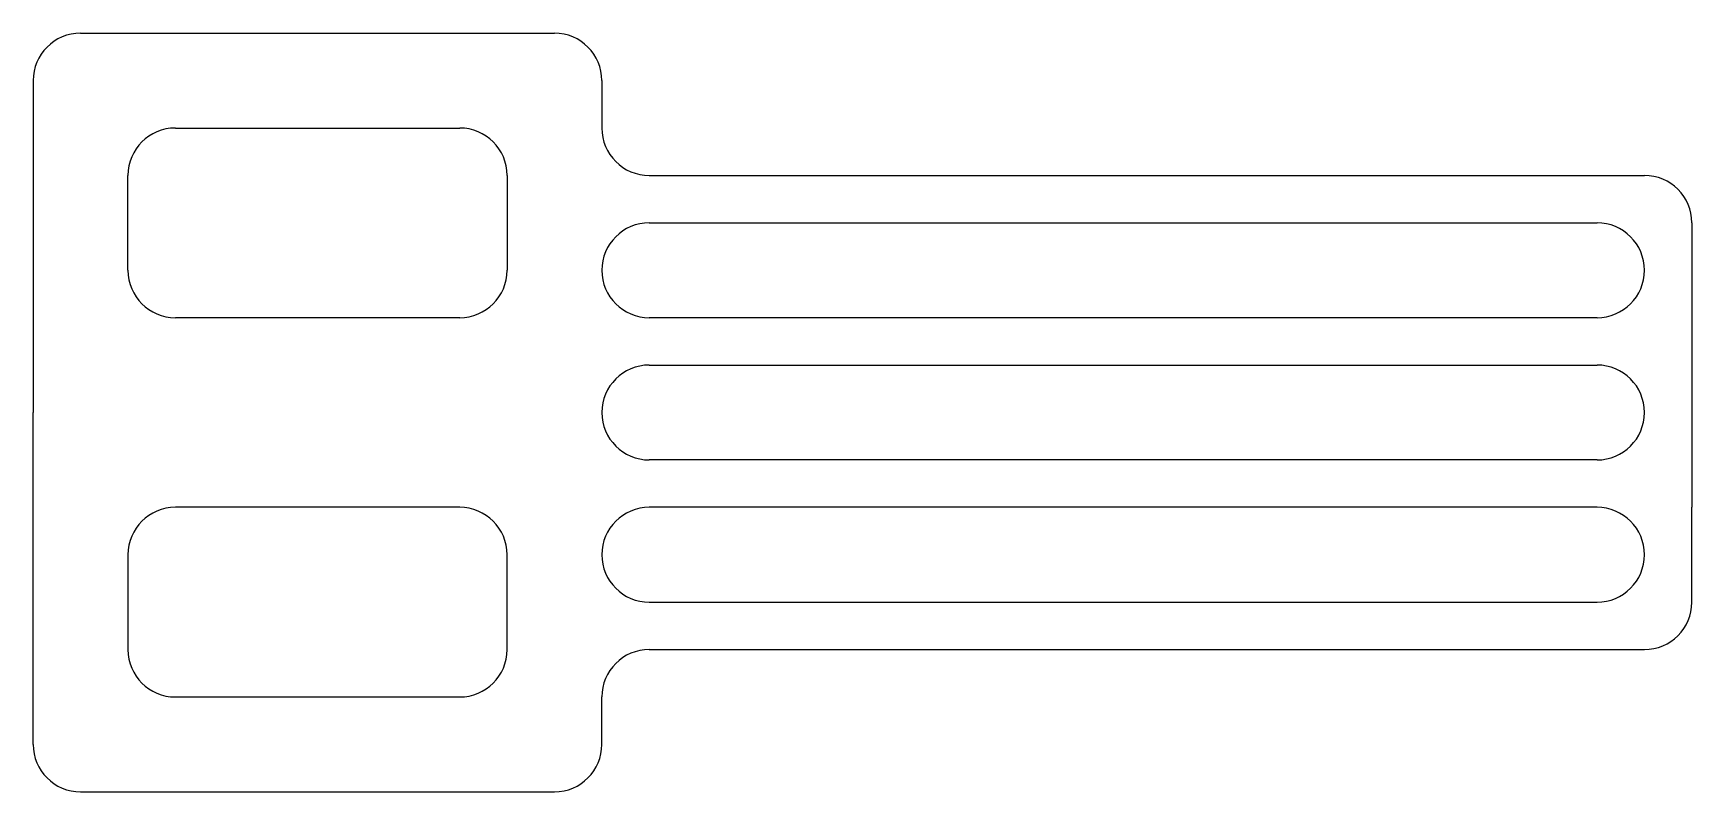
# Model space of a CAD drawing. Header units: inches. Extents: x 0 to 350, y 0 to 160.
import ezdxf

# ---------------------------------------------------------------- set-up
doc = ezdxf.new("R2010")
doc.units = ezdxf.units.IN
doc.header["$MEASUREMENT"] = 0

msp = doc.modelspace()

# ---------------------------------------------------------------- linework, layer by layer
for p, q in [((10, 160), (110, 160)), ((0, 150), (0, 80)), ((120, 150), (120, 140)), ((30, 140), (90, 140)), ((20, 110), (20, 130)), ((100, 130), (100, 110)), ((130, 130), (340, 130)), ((130, 130), (130, 130)), ((340, 130), (340, 130)), ((130, 120), (330, 120)), ((350, 120), (350, 100)), ((90, 100), (30, 100)), ((330, 100), (130, 100)), ((350, 100), (350, 60)), ((130, 90), (330, 90)), ((0, 10), (0, 80)), ((330, 70), (130, 70)), ((90, 60), (30, 60)), ((330, 60), (130, 60)), ((350, 40), (350, 60)), ((20, 50), (20, 30)), ((100, 30), (100, 50)), ((120, 50), (120, 50)), ((340, 50), (340, 50)), ((130, 40), (330, 40)), ((130, 30), (340, 30)), ((130, 30), (130, 30)), ((340, 30), (340, 30)), ((30, 20), (90, 20)), ((120, 10), (120, 20)), ((120, 10), (120, 10)), ((120, 10), (120, 10)), ((10, 0), (110, 0))]:
    msp.add_line(p, q)
for centre, start, end in [((10, 150), 90, 180), ((110, 150), 0, 90), ((30, 130), 90, 180), ((90, 130), 0, 90), ((130, 140), 180, 270), ((340, 120), 0, 90), ((130, 110), 90, 180), ((130, 110), 90, 270), ((330, 110), 0, 90), ((30, 110), 180, 270), ((90, 110), 270, 0), ((330, 110), 270, 0), ((130, 80), 90, 180), ((330, 80), 0, 90), ((130, 80), 180, 270), ((330, 80), 270, 0), ((30, 50), 90, 180), ((90, 50), 0, 90), ((130, 50), 90, 180), ((330, 50), 0, 90), ((130, 50), 180, 270), ((330, 50), 270, 0), ((340, 40), 270, 0), ((30, 30), 180, 270), ((90, 30), 270, 0), ((130, 20), 90, 180), ((10, 10), 180, 270), ((110, 10), 270, 0)]:
    msp.add_arc(centre, 10, start, end)

doc.saveas('drawing.dxf')
